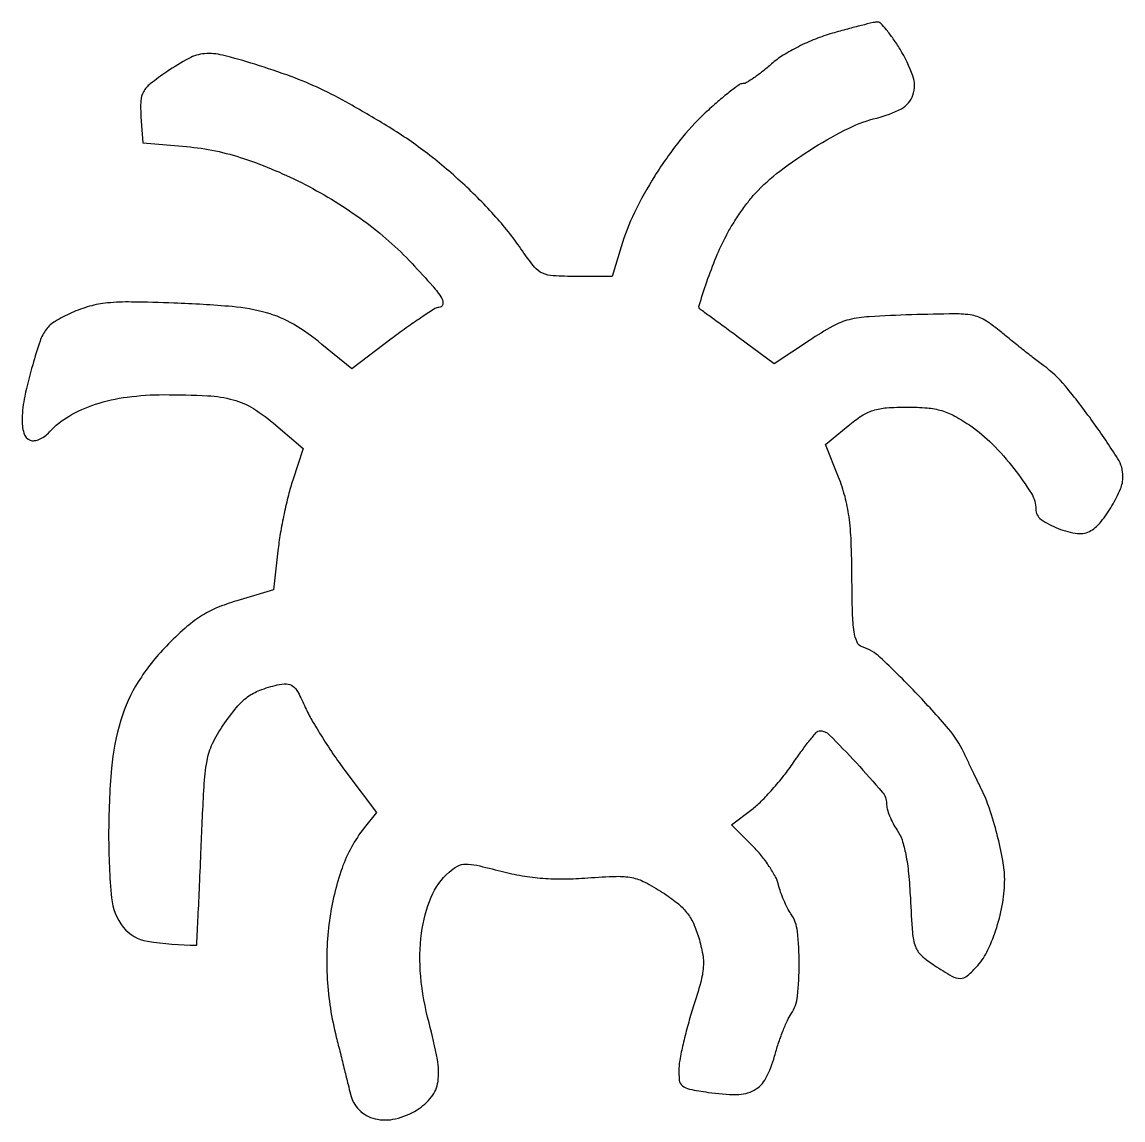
# Model space of a CAD drawing. Extents: x 0 to 177, y 0 to 177.
import ezdxf

# ---------------------------------------------------------------- set-up
doc = ezdxf.new("R2010")
doc.units = 0

msp = doc.modelspace()

# ---------------------------------------------------------------- linework, layer by layer
msp.add_lwpolyline([(130.312454, 175.087185, 0.024797), (127.580181, 174.156652, 0.022199), (124.848126, 172.929293, 0.023087), (122.395838, 171.548615, 0.040418), (120.527657, 170.158427, -0.012857), (119.076375, 168.94882, -0.016992), (117.690987, 167.927788, -0.014436), (116.500978, 167.161199, -0.136694), (115.922363, 167, 0.157546), (115.313159, 166.80316, 0.009219), (113.733266, 165.618285, 0.013224), (111.885462, 164.098289, 0.009302), (109.885672, 162.29629, 0.037434), (105.729487, 157.780371, 0.026965), (101.775047, 152.184522, 0.02714), (98.483613, 146.258677, 0.040758), (96.338945, 140.75), (94.922519, 136), (89.094146, 136, -0.013492), (85.457613, 136.098146, -0.092314), (83.723595, 136.518945, -0.114305), (82.426238, 137.504791, -0.025425), (80.745714, 139.75, 0.032945), (76.545371, 145.189401, 0.024062), (71.221009, 150.66338, 0.023584), (65.247383, 155.735666, 0.027163), (59.088541, 159.971858, 0.007564), (52.692865, 163.745583, 0.019776), (47.956914, 166.201495, 0.022087), (43.352702, 168.119301, 0.011722), (37.5, 170.104843, 0.014827), (32.301466, 171.565839, 0.082273), (29.418836, 171.797361, 0.101568), (26.90146, 171.055801, 0.028438), (23.376819, 168.915249, 0.015333), (20.698136, 166.948603, 0.096249), (19.590797, 165.673056, 0.120055), (19.1616, 164.202929, 0.029455), (19.196643, 161.665249), (19.5, 157.5), (26.533013, 156.871144, -0.05846), (35.695352, 154.956875, -0.038917), (45.585341, 150.769075, -0.03805), (54.998754, 144.940454, -0.046603), (62.75, 138.092457, -0.006828), (66.078738, 134.449767, -0.045384), (67.538935, 132.472242, -0.203165), (67.682442, 131.485716, -0.340955), (67.052958, 131, 0.141379), (66.443686, 130.82421, 0.005555), (64.468435, 129.550031, 0.009466), (62.151919, 127.955188, 0.006507), (59.584471, 126.063936), (53.063026, 121.127871), (48.281513, 125.083278, 0.03885), (43.697655, 128.310708, 0.066078), (39.3936, 130.149937, 0.047168), (33.825751, 131.149364, 0.011487), (24.5, 131.713027, 0.005603), (17.659771, 131.892195, 0.027467), (13.797612, 131.737857, 0.044944), (10.9413, 131.204249, 0.037463), (8.039127, 130.146827, 0.027956), (5.395836, 128.77005, 0.098156), (3.975003, 127.493973, 0.078296), (2.983359, 125.621609, 0.01383), (1.793032, 121.815844, 0.015494), (0.525944, 116.736845, 0.04544), (0.085084, 113.161348, 0.07602), (0.367577, 110.816292, 0.23751), (1.406044, 109.674428, 0.131), (2.067906, 109.60408, 0.062728), (2.89557, 109.842005, 0.055797), (3.751432, 110.328281, 0.051813), (4.502326, 111.00257, -0.077202), (7.657283, 113.559789, -0.052883), (11.871577, 115.448704, -0.046081), (16.993248, 116.613411, -0.032889), (22.864102, 117, -0.012469), (29.909786, 116.824267, -0.053959), (34.036826, 116.168043, -0.07365), (37.274676, 114.751009, -0.036773), (40.888872, 112.098744), (45.277744, 108.352286), (43.587985, 103.264899, 0.018694), (42.889824, 100.86678, 0.009697), (42.189229, 97.82701, 0.009628), (41.589491, 94.672387, 0.014441), (41.199113, 91.896929), (40.5, 85.616346), (34.587745, 83.862587, 0.027122), (31.357708, 82.710571, 0.043863), (28.777559, 81.352551, 0.039198), (26.282072, 79.453433, 0.017123), (23.273286, 76.575829, 0.053402), (18.764784, 70.846785, 0.066128), (15.949931, 64.676135, 0.052796), (14.457893, 56.935299, 0.021233), (14, 46.157553, 0.022862), (14.460031, 36.101709, 0.146755), (16.341601, 31.42971, 0.185358), (20.242372, 29.144441, 0.040871), (28.112983, 28.5, 0.400154), (28.160807, 28.545572, 0.00005), (28.379205, 33.078788, 0.001118), (28.609829, 38.110394, 0.000671), (28.862361, 44.087362, -0.003158), (29.329968, 53.986766, -0.031146), (29.811628, 58.128009, -0.066072), (30.70525, 60.917627, -0.041088), (32.427421, 63.897131, -0.020263), (34.570213, 66.734995, -0.061221), (36.321074, 68.403264, -0.069501), (38.295041, 69.482103, -0.031855), (41.105849, 70.34454, -0.061179), (42.604799, 70.512849, -0.168057), (43.593355, 70.159382, -0.10304), (44.440162, 69.131371, -0.015767), (45.605157, 66.732872, 0.025948), (46.657437, 64.67413, 0.009603), (48.342382, 61.886027, 0.009487), (50.300987, 58.908124, 0.011284), (52.264472, 56.177008), (57.030329, 49.854015), (55.055961, 47.344014, 0.082351), (51.500602, 40.869642, 0.051414), (49.480104, 32.435002, 0.04793), (49.136644, 23.053207, 0.047306), (50.580599, 13.734902, -0.000737), (51.236353, 11.132076, -0.000689), (51.899626, 8.467347, -0.000685), (52.4822, 6.099077, -0.00235), (52.851337, 4.558194, 0.139603), (54.266073, 2.016134, 0.139482), (56.808188, 0.599638, 0.116535), (60.101218, 0.602389, 0.080351), (63.560385, 2.03732, 0.088224), (65.874772, 4.106704, 0.13257), (66.927598, 6.585579, 0.081498), (66.840191, 10.137323, 0.01875), (65.5, 16, -0.042288), (64.149174, 23.52134, -0.056238), (64.2823, 30.461692, -0.065769), (65.834677, 36.230148, -0.112807), (68.71069, 40.268068, -0.060284), (70.072034, 41.213082, -0.11838), (71.341923, 41.538312, -0.059657), (73.146338, 41.34976, -0.006943), (77.098706, 40.394368, 0.020635), (80.460418, 39.678553, 0.022835), (83.758101, 39.271312, 0.021878), (87.200342, 39.156097, 0.016271), (91, 39.318936, -0.010383), (95.583655, 39.569469, -0.056434), (98.059775, 39.373674, -0.071883), (100.154126, 38.644175, -0.022913), (103.018626, 36.986863, -0.025581), (105.338647, 35.325383, -0.056217), (106.880354, 33.785062, -0.061128), (107.962395, 32.025853, -0.035569), (108.832606, 29.701362, -0.02857), (109.459524, 27.023644, -0.063026), (109.557972, 24.929246, -0.047639), (109.137217, 22.537267, -0.010789), (107.953392, 18.583252, 0.010441), (107.110721, 15.775814, 0.010123), (106.376652, 12.906632, 0.01008), (105.833257, 10.358052, 0.036407), (105.639413, 8.710659, 0.038855), (105.702513, 6.817789, 0.196106), (106.197857, 5.907374, 0.123339), (107.334913, 5.372389, 0.011946), (110.361128, 4.851544, 0.035476), (114.925201, 4.505714, 0.126787), (117.740297, 5.217104, 0.147771), (119.615879, 7.122072, 0.054502), (121.012524, 10.667003, -0.013538), (121.615435, 12.661991, -0.012795), (122.335956, 14.659731, -0.012865), (123.064311, 16.394707, -0.042912), (123.665723, 17.472506, 0.12284), (124.6966, 20.294141, 0.02672), (124.9701, 25.508954, 0.026676), (124.686407, 30.721686, 0.123815), (123.649195, 33.527494, -0.032048), (123.083633, 34.478767, -0.016924), (122.500297, 35.722788, -0.016773), (121.98724, 37.041339, -0.024808), (121.634929, 38.230933, 0.063185), (121.144052, 39.51736, 0.024003), (120.156649, 41.169365, 0.023315), (118.89866, 42.88266, 0.026364), (117.534156, 44.399178), (114.096844, 47.836489), (117.360477, 50.325783, 0.033971), (118.853577, 51.634061, 0.014456), (120.675315, 53.572183, 0.014225), (122.506819, 55.759483, 0.018119), (124.062055, 57.881753, -0.008401), (125.429021, 59.825223, -0.01265), (126.690836, 61.467668, -0.007475), (127.789387, 62.784341, -0.208651), (128.183345, 62.974215, -0.209447), (129.808466, 62.334132, -0.008978), (134.164973, 57.793507, -0.009761), (138.322285, 53.122057, -0.178797), (139, 51.28743, 0.067133), (139.118302, 50.410305, 0.027749), (139.499944, 49.272452, 0.026842), (140.050491, 48.080734, 0.031153), (140.701937, 47.015156, -0.074283), (141.492953, 45.429445, -0.030751), (142.094247, 43.103172, -0.023973), (142.538896, 40.026393, -0.011472), (142.828802, 36.04265, 0.006335), (143.174194, 30.512153, 0.067362), (143.642433, 28.310587, 0.123377), (144.615743, 26.855653, 0.039216), (146.696205, 25.25, 0.013763), (149.498739, 23.526438, 0.131717), (150.841861, 23.166367, 0.18142), (151.984434, 23.595049, 0.031306), (153.655793, 25.25, 0.072503), (155.301024, 27.744878, 0.033845), (156.706652, 31.36283, 0.033015), (157.674485, 35.371598, 0.04355), (157.989176, 39.11602, 0.045571), (157.703542, 42.136734, 0.017002), (156.775405, 46.299786, 0.017235), (155.537915, 50.47982, 0.035512), (154.231578, 53.62836, -0.003304), (153.74746, 54.611234, -0.000972), (153.017771, 56.125206, -0.000976), (152.203659, 57.831309, -0.001049), (151.415682, 59.5, 0.067543), (148.958485, 63.300401, 0.014198), (143.626644, 69.172304, 0.011734), (137.993823, 74.763657, 0.113097), (135.106812, 76.466867, -0.216296), (134.270282, 77.221229, -0.066239), (133.790609, 78.897625, -0.030361), (133.532667, 81.900062, -0.004964), (133.444674, 87.738809, 0.008577), (133.318432, 93.40048, 0.023592), (132.972951, 97.378884, 0.031267), (132.331722, 100.603218, 0.030368), (131.2889, 103.754865), (129.188451, 109.009729), (132.822069, 112.004865, -0.029237), (135.005619, 113.599989, -0.066675), (136.849171, 114.466331, -0.058363), (139.004181, 114.879794, -0.018243), (142.297669, 115, -0.02051), (145.542858, 114.866826, -0.051401), (147.869539, 114.432035, -0.054068), (149.989162, 113.547134, -0.024786), (152.541365, 111.97154, -0.047121), (155.991339, 109.084418, -0.029172), (159.485025, 105.112957, -0.026549), (162.273628, 101.123687, -0.140153), (163, 98.583245, 0.244572), (163.846319, 96.956533, 0.06021), (166.589147, 95.489776, 0.0591), (169.718127, 94.681703, 0.174983), (171.854118, 95.140968, 0.086309), (173.496566, 96.61212, 0.033531), (175.228352, 99.137333, 0.033162), (176.591969, 101.836528, 0.100712), (177, 103.841715, 0.141975), (176.17746, 106.680113, 0.014081), (172.177558, 112.624617, 0.018252), (167.745638, 118.371212, 0.060374), (164.276779, 121.646782, -0.005048), (162.585319, 122.922635, -0.003095), (160.616088, 124.458954, -0.003102), (158.685481, 126.004005, -0.005522), (157.118414, 127.303082, 0.038873), (154.77735, 128.993921, 0.092768), (152.780258, 129.752003, 0.047667), (149.938036, 129.98708, 0.004632), (143.027311, 129.834983, 0.006432), (136.211311, 129.533975, 0.047167), (132.988039, 129.042661, 0.066171), (130.366217, 128.002528, 0.019167), (126.643266, 125.729407), (120.968737, 121.958814), (115.234369, 126.189105, 0.000365), (113.011338, 127.826547, 0.000559), (111.081757, 129.242343, 0.000184), (109.409905, 130.465214, 0.015708), (109.150335, 130.642696, -0.33836), (108.894966, 131.342426, -0.006808), (110.141288, 135.15154, -0.015348), (111.630146, 139.100736, -0.021867), (113.209519, 142.5, -0.018385), (114.193971, 144.237712, -0.012267), (115.441407, 146.15532, -0.01236), (116.744497, 147.957681, -0.023596), (117.892613, 149.32662, -0.043955), (121.872345, 152.944946, -0.023594), (127.343898, 156.711065, -0.023446), (132.991385, 159.860953, -0.057961), (137.444955, 161.466971, 0.066068), (141.393076, 162.963205, 0.189977), (143.249336, 165.162021, 0.16893), (143.221529, 168.231904, 0.050423), (141.177942, 172.52233, 0.015819), (140.079299, 174.210553, 0.022635), (138.992895, 175.628395, 0.019705), (138.028083, 176.688275, 0.21119), (137.5, 176.897149, 0.048636), (136.843409, 176.806757, 0.003172), (134.976158, 176.349123, 0.004588), (132.755366, 175.768162, 0.003406)], format="xyb", close=True)

doc.saveas('drawing.dxf')
